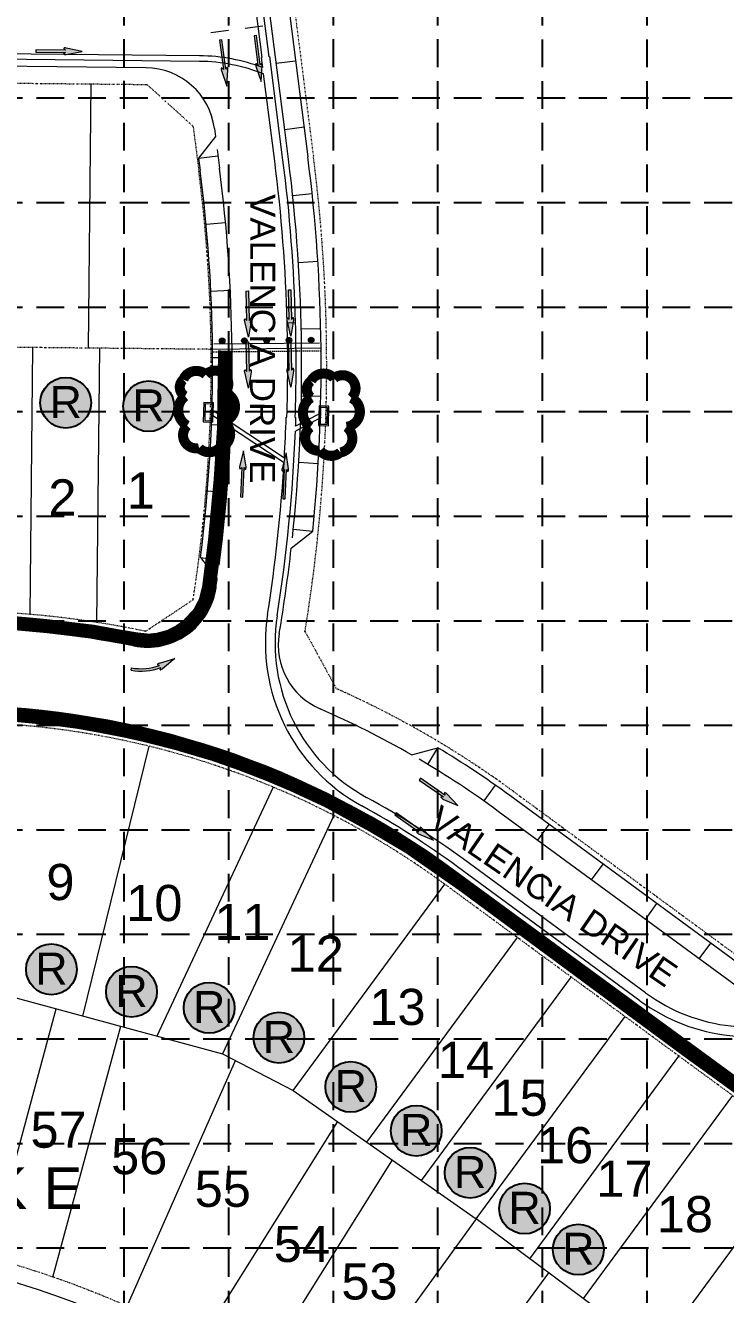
# Model space of a CAD drawing. Extents: x 7749 to 9256, y 6499 to 8908.
# Drawn here: x 8429.4 to 8681, y 7912.4 to 8368.7 of the extents above; entities that cross this region are included whole.
import ezdxf
from ezdxf.enums import TextEntityAlignment as Align

# ---------------------------------------------------------------- set-up
doc = ezdxf.new("R2010")
doc.units = 0
doc.header["$MEASUREMENT"] = 0
doc.linetypes.add('DASHED', pattern=[0.75, 0.5, -0.25])
doc.linetypes.add('DIVIDE', pattern=[1.25, 0.5, -0.25, 0, -0.25, 0, -0.25])
for name, color, linetype in [('1 BLOCK NUMBERS', 7, 'Continuous'), ('1 LOT NUMBERS', 7, 'Continuous'), ('1 RYLAND LOT', 7, 'Continuous'), ('1 STREET NAMES', 7, 'Continuous'), ('27', 7, 'Continuous'), ('29', 7, 'Continuous'), ('BASE', 7, 'Continuous'), ('DED-4692-2629', 7, 'Continuous'), ('DED-4986-2484', 7, 'Continuous'), ('EROSION BLANKETS', 84, 'Continuous'), ('FLOODPLAIN-CB', 7, 'Continuous'), ('GRID', 254, 'DASHED'), ('INLET PROTECTION', 5, 'Continuous'), ('PNTNO', 7, 'Continuous')]:
    doc.layers.add(name, color=color, linetype=linetype)
doc.styles.add('ryland', font='ARIAL.TTF', dxfattribs={"height": 25})
doc.styles.get("Standard").update_dxf_attribs({"font": 'ARIAL.TTF'})

# ---------------------------------------------------------------- blocks, each defined once
blk = doc.blocks.new('RYLAND')
h = blk.add_hatch(color=81)
h.paths.add_polyline_path([(1.163803512038626, -1.047574358368308, 1), (-1.408206742229694, -1.047574358368308, 1)])
h.paths.add_polyline_path([(-1.347681687434942, -2.227609507270699), (1.104228271637368, -2.227609507270699), (1.104228271637368, 0.2098904927293006), (-1.347681687434942, 0.2098904927293006)], flags=25)
at = {"color": 5}
blk.add_circle((-0.1222016150955341, -1.047574358368308), 1.286005127134161, dxfattribs=at)
at = {"layer": 'BASE', "color": 5, "style": 'ryland'}
blk.add_text('R', height=1.625, dxfattribs=at).set_placement((-0.1217267078987874, -1.821359507270699), align=Align.CENTER)
blk = doc.blocks.new('A$C488D7619')
at = {"layer": 'INLET PROTECTION', "color": 170, "ltscale": 100, "const_width": 1.261430802800306}
blk.add_lwpolyline([(3.952575146100571, 6.642282189938669, 0.5205670505517462), (3.952575146100571, 6.642282189938669, 0.7651954600696135), (1.099196252815091, 5.205858832927333, 0.4178788784126488), (1.081520693871425, 2.621395519847283, 0.6649002420699669), (4.342270957924484, 2.123624105663112, 0.744833174426672), (8.019951582518843, 1.814848676374822, 0.9756416855879776), (10.31097226050952, 4.181446381945534, 0.5205670505517462), (9.74050438249651, 7.032459130117786, 0.5205670505517462), (7.648787994654413, 6.84239138765497, 0.5402640007904789), (3.952575146100571, 6.642282189938669)], format="xyb", close=True, dxfattribs=at)

msp = doc.modelspace()

# ---------------------------------------------------------------- hatches: boundary and pattern name
at = {"layer": 'DED-4986-2484', "linetype": 'Continuous', "lineweight": 0}
h = msp.add_hatch(color=7, dxfattribs=at)
edge = h.paths.add_edge_path()
edge.add_arc((8500.04653929552, 8255.304957439357), 0.9999999999999997, 0, 360)
h = msp.add_hatch(color=7, dxfattribs=at)
edge = h.paths.add_edge_path()
edge.add_arc((8508.046140492665, 8255.387514292892), 0.9999999999999997, 0, 360)
h = msp.add_hatch(color=7, dxfattribs=at)
edge = h.paths.add_edge_path()
edge.add_arc((8516.045742662543, 8255.469873303948), 0.9999999999999997, 0, 360)
h = msp.add_hatch(color=7, dxfattribs=at)
edge = h.paths.add_edge_path()
edge.add_arc((8524.045244837698, 8255.552231285334), 0.9999999999999997, 0, 360)
h = msp.add_hatch(color=7, dxfattribs=at)
edge = h.paths.add_edge_path()
edge.add_arc((8532.044945983187, 8255.634689168566), 0.9999999999999997, 0, 360)
at = {"layer": 'FLOODPLAIN-CB', "linetype": 'Continuous', "lineweight": 0}
h = msp.add_hatch(color=7, dxfattribs=at)
edge = h.paths.add_edge_path()
edge.add_line((8514.192471253764, 8355.189952148583), (8513.76813083853, 8354.58867421119))
edge.add_line((8513.76813083853, 8354.58867421119), (8512.355105776567, 8365.077938294651))
edge.add_line((8512.355105776567, 8365.077938294651), (8511.502631897853, 8364.964412031306))
edge.add_line((8511.502631897853, 8364.964412031306), (8512.915656959814, 8354.475147947845))
edge.add_line((8512.915656959814, 8354.475147947845), (8512.240637761508, 8354.93809180528))
edge.add_line((8512.240637761508, 8354.93809180528), (8512.239366416063, 8354.93894028256))
edge.add_ellipse((8512.272076349294, 8354.396277162134), major_axis=(-0.07478409599797563, 0.5549840607997834), ratio=0.2857142857138144, start_angle=-14.49671944502319, end_angle=125.8315277777314)
edge.add_line((8512.18729845395, 8354.054064309908), (8512.18869030218, 8354.055510713519))
edge.add_line((8512.18869030218, 8354.055510713519), (8514.122431469938, 8348.53446283412))
edge.add_line((8514.122431469938, 8348.53446283412), (8514.483366224187, 8354.36916957039))
edge.add_line((8514.483366224187, 8354.36916957039), (8514.483194774199, 8354.367558994785))
edge.add_ellipse((8514.310270459178, 8354.666153568991), major_axis=(-0.07478409599777502, 0.554984060796967), ratio=0.2857142857155571, start_angle=235.2730666665304, end_angle=377.1826722213505)
edge.add_line((8514.192471253764, 8355.189952148583), (8514.192471253764, 8355.189952148583))
edge.add_line((8514.192471253764, 8355.189952148583), (8514.192471253764, 8355.189952148583))
h = msp.add_hatch(color=7, dxfattribs=at)
edge = h.paths.add_edge_path()
edge.add_line((8443.184377853551, 8360.449279420038), (8443.72625459468, 8359.835815847393))
edge.add_line((8443.72625459468, 8359.835815847393), (8433.142786879946, 8359.941929136457))
edge.add_line((8433.142786879946, 8359.941929136457), (8433.138164472759, 8359.081932283909))
edge.add_line((8433.138164472759, 8359.081932283909), (8443.717632388652, 8358.97585909813))
edge.add_line((8443.717632388652, 8358.97585909813), (8443.176646434424, 8358.481258083888))
edge.add_line((8443.176646434424, 8358.481258083888), (8443.176644213092, 8358.479710637035))
edge.add_ellipse((8443.711148152985, 8358.42706987358), major_axis=(-0.559971708404914, 0.005627246540549052), ratio=0.2857142857181974, start_angle=-17.18267222178459, end_angle=124.7269333335125)
edge.add_line((8444.028823556884, 8358.292370651077), (8444.026798938266, 8358.292725136935))
edge.add_line((8444.026798938266, 8358.292725136935), (8449.769900000001, 8359.3712))
edge.add_line((8449.769900000001, 8359.3712), (8444.054018538456, 8360.608568558519))
edge.add_line((8444.054018538456, 8360.608568558519), (8444.056193802173, 8360.60940968702))
edge.add_ellipse((8443.727080690138, 8360.482991762032), major_axis=(-0.559971708404755, 0.005627246539119531), ratio=0.2857142857168509, start_angle=234.1684722220519, end_angle=374.4967194437107)
edge.add_line((8443.184377853551, 8360.449279420038), (8443.184377853551, 8360.449279420038))
h = msp.add_hatch(color=7, dxfattribs=at)
edge = h.paths.add_edge_path()
edge.add_line((8501.793771253764, 8353.601752148583), (8501.369430838531, 8353.00047421119))
edge.add_line((8501.369430838531, 8353.00047421119), (8499.956405776567, 8363.489738294651))
edge.add_line((8499.956405776567, 8363.489738294651), (8499.103931897853, 8363.376212031306))
edge.add_line((8499.103931897853, 8363.376212031306), (8500.516956959815, 8352.886947947845))
edge.add_line((8500.516956959815, 8352.886947947845), (8499.841937761508, 8353.34989180528))
edge.add_line((8499.841937761508, 8353.34989180528), (8499.840666416063, 8353.35074028256))
edge.add_ellipse((8499.873376349295, 8352.808077162133), major_axis=(-0.07478409599797563, 0.5549840607997834), ratio=0.2857142857138144, start_angle=-14.49671944502319, end_angle=125.8315277777314)
edge.add_line((8499.78859845395, 8352.465864309908), (8499.78999030218, 8352.467310713519))
edge.add_line((8499.78999030218, 8352.467310713519), (8501.723731469938, 8346.94626283412))
edge.add_line((8501.723731469938, 8346.94626283412), (8502.084666224187, 8352.780969570389))
edge.add_line((8502.084666224187, 8352.780969570389), (8502.084494774199, 8352.779358994785))
edge.add_ellipse((8501.911570459179, 8353.07795356899), major_axis=(-0.07478409599777502, 0.554984060796967), ratio=0.2857142857155571, start_angle=235.2730666665304, end_angle=377.1826722213505)
edge.add_line((8501.793771253764, 8353.601752148583), (8501.793771253764, 8353.601752148583))
edge.add_line((8501.793771253764, 8353.601752148583), (8501.793771253764, 8353.601752148583))
h = msp.add_hatch(color=7, dxfattribs=at)
edge = h.paths.add_edge_path()
edge.add_line((8523.553567000883, 8263.59509106537), (8524.175729230094, 8263.063224477073))
edge.add_line((8524.175729230094, 8263.063224477073), (8523.898162169166, 8273.643583497897))
edge.add_line((8523.898162169166, 8273.643583497897), (8524.75797122299, 8273.662138508877))
edge.add_line((8524.75797122299, 8273.662138508877), (8525.035433383291, 8263.08577811203))
edge.add_line((8525.035433383291, 8263.08577811203), (8525.521204695277, 8263.634706302275))
edge.add_line((8525.521204695277, 8263.634706302275), (8525.522751902976, 8263.634733594223))
edge.add_ellipse((8525.5840455032, 8263.10115268692), major_axis=(-0.0146988709226314, 0.5598070200992693), ratio=0.2857142857146856, start_angle=235.2730666666381, end_angle=377.1826722223168, ccw=False)
edge.add_line((8525.723873848636, 8262.785701315624), (8525.723486607527, 8262.78771992524))
edge.add_line((8525.723486607527, 8262.78771992524), (8524.7382, 8257.027900000001))
edge.add_line((8524.7382, 8257.027900000001), (8523.408388230368, 8262.722983837819))
edge.add_line((8523.408388230368, 8262.722983837819), (8523.407582454762, 8262.720795232177))
edge.add_ellipse((8523.528651667106, 8263.051913290814), major_axis=(-0.01469887092177012, 0.5598070201004247), ratio=0.2857142857138125, start_angle=-14.496719444336406, end_angle=125.83152777770621, ccw=False)
edge.add_line((8523.553567000883, 8263.59509106537), (8523.553567000883, 8263.59509106537))
h = msp.add_hatch(color=7, dxfattribs=at)
edge = h.paths.add_edge_path()
edge.add_line((8508.307867000884, 8263.195091065369), (8508.930029230094, 8262.663224477072))
edge.add_line((8508.930029230094, 8262.663224477072), (8508.652462169166, 8273.243583497895))
edge.add_line((8508.652462169166, 8273.243583497895), (8509.512271222991, 8273.262138508875))
edge.add_line((8509.512271222991, 8273.262138508875), (8509.789733383292, 8262.685778112029))
edge.add_line((8509.789733383292, 8262.685778112029), (8510.275504695277, 8263.234706302273))
edge.add_line((8510.275504695277, 8263.234706302273), (8510.277051902976, 8263.234733594221))
edge.add_ellipse((8510.3383455032, 8262.70115268692), major_axis=(-0.0146988709226314, 0.5598070200992693), ratio=0.2857142857146856, start_angle=235.2730666666381, end_angle=377.1826722223168, ccw=False)
edge.add_line((8510.478173848636, 8262.385701315623), (8510.477786607527, 8262.387719925238))
edge.add_line((8510.477786607527, 8262.387719925238), (8509.4925, 8256.6279))
edge.add_line((8509.4925, 8256.6279), (8508.162688230368, 8262.322983837817))
edge.add_line((8508.162688230368, 8262.322983837817), (8508.161882454762, 8262.320795232175))
edge.add_ellipse((8508.282951667106, 8262.651913290812), major_axis=(-0.01469887092177012, 0.5598070201004247), ratio=0.2857142857138125, start_angle=-14.496719444336406, end_angle=125.83152777770621, ccw=False)
edge.add_line((8508.307867000884, 8263.195091065369), (8508.307867000884, 8263.195091065369))
h = msp.add_hatch(color=7, dxfattribs=at)
edge = h.paths.add_edge_path()
edge.add_line((8523.553567000883, 8245.28769106537), (8524.175729230094, 8244.755824477073))
edge.add_line((8524.175729230094, 8244.755824477073), (8523.898162169166, 8255.336183497895))
edge.add_line((8523.898162169166, 8255.336183497895), (8524.75797122299, 8255.354738508877))
edge.add_line((8524.75797122299, 8255.354738508877), (8525.035433383291, 8244.77837811203))
edge.add_line((8525.035433383291, 8244.77837811203), (8525.521204695277, 8245.327306302275))
edge.add_line((8525.521204695277, 8245.327306302275), (8525.522751902976, 8245.327333594223))
edge.add_ellipse((8525.5840455032, 8244.793752686921), major_axis=(-0.0146988709226314, 0.5598070200992693), ratio=0.2857142857146856, start_angle=235.2730666666381, end_angle=377.1826722223168, ccw=False)
edge.add_line((8525.723873848636, 8244.478301315625), (8525.723486607527, 8244.48031992524))
edge.add_line((8525.723486607527, 8244.48031992524), (8524.7382, 8238.720500000001))
edge.add_line((8524.7382, 8238.720500000001), (8523.408388230368, 8244.41558383782))
edge.add_line((8523.408388230368, 8244.41558383782), (8523.407582454762, 8244.413395232177))
edge.add_ellipse((8523.528651667106, 8244.744513290814), major_axis=(-0.01469887092177012, 0.5598070201004247), ratio=0.2857142857138125, start_angle=-14.496719444336406, end_angle=125.83152777770621, ccw=False)
edge.add_line((8523.553567000883, 8245.28769106537), (8523.553567000883, 8245.28769106537))
h = msp.add_hatch(color=7, dxfattribs=at)
edge = h.paths.add_edge_path()
edge.add_line((8508.307867000884, 8244.887691065369), (8508.930029230094, 8244.355824477072))
edge.add_line((8508.930029230094, 8244.355824477072), (8508.652462169166, 8254.936183497894))
edge.add_line((8508.652462169166, 8254.936183497894), (8509.512271222991, 8254.954738508875))
edge.add_line((8509.512271222991, 8254.954738508875), (8509.789733383292, 8244.37837811203))
edge.add_line((8509.789733383292, 8244.37837811203), (8510.275504695277, 8244.927306302274))
edge.add_line((8510.275504695277, 8244.927306302274), (8510.277051902976, 8244.927333594222))
edge.add_ellipse((8510.3383455032, 8244.39375268692), major_axis=(-0.0146988709226314, 0.5598070200992693), ratio=0.2857142857146856, start_angle=235.2730666666381, end_angle=377.1826722223168, ccw=False)
edge.add_line((8510.478173848636, 8244.078301315623), (8510.477786607527, 8244.080319925239))
edge.add_line((8510.477786607527, 8244.080319925239), (8509.4925, 8238.3205))
edge.add_line((8509.4925, 8238.3205), (8508.162688230368, 8244.015583837818))
edge.add_line((8508.162688230368, 8244.015583837818), (8508.161882454762, 8244.013395232176))
edge.add_ellipse((8508.282951667106, 8244.344513290813), major_axis=(-0.01469887092177012, 0.5598070201004247), ratio=0.2857142857138125, start_angle=-14.496719444336406, end_angle=125.83152777770621, ccw=False)
edge.add_line((8508.307867000884, 8244.887691065369), (8508.307867000884, 8244.887691065369))
h = msp.add_hatch(color=7, dxfattribs=at)
edge = h.paths.add_edge_path()
edge.add_line((8506.458729412174, 8209.25588162029), (8507.09143078494, 8209.775166602705))
edge.add_line((8507.09143078494, 8209.775166602705), (8506.601777610056, 8199.20249984351))
edge.add_line((8506.601777610056, 8199.20249984351), (8507.461041784767, 8199.166708926725))
edge.add_line((8507.461041784767, 8199.166708926725), (8507.95050990554, 8209.735379969072))
edge.add_line((8507.95050990554, 8209.735379969072), (8508.425177259865, 8209.17682214875))
edge.add_line((8508.425177259865, 8209.17682214875), (8508.426723609322, 8209.176763839936))
edge.add_ellipse((8508.49870347344, 8209.709008515592), major_axis=(0.02592034913655249, 0.5593997658924174), ratio=0.2857142857133264, start_angle=162.8173277772711, end_angle=304.7269333330652)
edge.add_line((8508.64482868053, 8210.02159284018), (8508.644401043053, 8210.019582400744))
edge.add_line((8508.644401043053, 8210.019582400744), (8507.774800000001, 8215.798))
edge.add_line((8507.774800000001, 8215.798), (8506.331066046694, 8210.130724447243))
edge.add_line((8506.331066046694, 8210.130724447243), (8506.330304315792, 8210.13292876916))
edge.add_ellipse((8506.444710094614, 8209.799449769687), major_axis=(0.02592034913766377, 0.559399765890351), ratio=0.2857142857143882, start_angle=54.16847222242314, end_angle=194.4967194445277)
edge.add_line((8506.458729412174, 8209.25588162029), (8506.458729412174, 8209.25588162029))
h = msp.add_hatch(color=7, dxfattribs=at)
edge = h.paths.add_edge_path()
edge.add_line((8521.693329412174, 8208.55028162029), (8522.32603078494, 8209.069566602704))
edge.add_line((8522.32603078494, 8209.069566602704), (8521.836377610056, 8198.496899843509))
edge.add_line((8521.836377610056, 8198.496899843509), (8522.695641784767, 8198.461108926724))
edge.add_line((8522.695641784767, 8198.461108926724), (8523.18510990554, 8209.02977996907))
edge.add_line((8523.18510990554, 8209.02977996907), (8523.659777259865, 8208.471222148748))
edge.add_line((8523.659777259865, 8208.471222148748), (8523.661323609322, 8208.471163839935))
edge.add_ellipse((8523.73330347344, 8209.003408515591), major_axis=(0.02592034913655249, 0.5593997658924174), ratio=0.2857142857133264, start_angle=162.8173277772711, end_angle=304.7269333330652)
edge.add_line((8523.87942868053, 8209.315992840178), (8523.879001043053, 8209.313982400743))
edge.add_line((8523.879001043053, 8209.313982400743), (8523.0094, 8215.0924))
edge.add_line((8523.0094, 8215.0924), (8521.565666046694, 8209.425124447242))
edge.add_line((8521.565666046694, 8209.425124447242), (8521.564904315792, 8209.42732876916))
edge.add_ellipse((8521.679310094614, 8209.093849769686), major_axis=(0.02592034913766377, 0.559399765890351), ratio=0.2857142857143882, start_angle=54.16847222242314, end_angle=194.4967194445277)
edge.add_line((8521.693329412174, 8208.55028162029), (8521.693329412174, 8208.55028162029))
h = msp.add_hatch(color=7, dxfattribs=at)
edge = h.paths.add_edge_path()
edge.add_line((8477.486503825892, 8139.439047184602), (8483.086800000001, 8141.127200000001))
edge.add_line((8483.086800000001, 8141.127200000001), (8478.586272655397, 8137.404184178684))
edge.add_line((8478.586272655397, 8137.404184178684), (8478.587552472465, 8137.402034661599))
edge.add_ellipse((8478.244380210832, 8137.366057908785), major_axis=(0.4926648723306136, 0.2662353554376205), ratio=0.2857142857104211, start_angle=162.8173277772167, end_angle=304.72693333290005, ccw=False)
edge.add_line((8477.751232361477, 8137.153288845362), (8477.748897487323, 8137.156954173235))
edge.add_line((8477.748897487323, 8137.156954173235), (8477.980710951448, 8137.850644602065))
edge.add_line((8477.980710951448, 8137.850644602065), (8477.980527728258, 8137.838390147552))
edge.add_ellipse((8470.944144779274, 8157.018435412078), major_axis=(-14.44619017862567, 14.44619017862567), ratio=0.9999999999999789, start_angle=124.73777552068509, end_angle=155.1460449651318, ccw=False)
edge.add_line((8467.30446979707, 8136.915261872531), (8467.457681676222, 8137.761504106557))
edge.add_ellipse((8470.944144779274, 8157.018435412078), major_axis=(13.8380784040953, 13.8380784040953), ratio=0.9999999999999835, start_angle=214.7377755206853, end_angle=244.8135810762403)
edge.add_line((8477.577609592116, 8138.606972341136), (8477.575654427537, 8138.608806237036))
edge.add_line((8477.575654427537, 8138.608806237036), (8476.806617849765, 8138.880052636597))
edge.add_line((8476.806617849765, 8138.880052636597), (8476.804829460256, 8138.879580108945))
edge.add_ellipse((8477.262767355585, 8139.172575091466), major_axis=(0.492664872327195, 0.2662353554354775), ratio=0.2857142857163583, start_angle=54.168472222250614, end_angle=194.4967194438339, ccw=False)
edge.add_line((8477.489504367051, 8139.442551363768), (8477.488444321598, 8139.438815012925))
edge.add_line((8477.488444321598, 8139.438815012925), (8477.486503825892, 8139.439047184602))
h = msp.add_hatch(color=7, dxfattribs=at)
edge = h.paths.add_edge_path()
edge.add_line((8579.939674219979, 8092.843977346465), (8580.038454993277, 8092.031444066058))
edge.add_line((8580.038454993277, 8092.031444066058), (8571.378874524062, 8098.116895369922))
edge.add_line((8571.378874524062, 8098.116895369922), (8570.88767556345, 8097.410963679785))
edge.add_line((8570.88767556345, 8097.410963679785), (8579.54398332651, 8091.327812244143))
edge.add_line((8579.54398332651, 8091.327812244143), (8578.817957175383, 8091.226906316703))
edge.add_line((8578.817957175383, 8091.226906316703), (8578.817078352497, 8091.225632634211))
edge.add_ellipse((8579.227622748584, 8090.879339669783), major_axis=(-0.4581715083262537, 0.3219920127721073), ratio=0.2857142857132149, start_angle=-17.18267222249294, end_angle=124.7269333333193)
edge.add_line((8579.413016698798, 8090.588323126015), (8579.411549515244, 8090.589762609703))
edge.add_line((8579.411549515244, 8090.589762609703), (8584.754500000001, 8088.2235))
edge.add_line((8584.754500000001, 8088.2235), (8580.746445919403, 8092.482359601515))
edge.add_line((8580.746445919403, 8092.482359601515), (8580.748714816287, 8092.481819808555))
edge.add_ellipse((8580.405913038361, 8092.564184098022), major_axis=(-0.4581715083250313, 0.3219920127730665), ratio=0.2857142857130563, start_angle=234.1684722223898, end_angle=374.4967194445867)
edge.add_line((8579.939674219979, 8092.843977346465), (8579.939674219979, 8092.843977346465))
h = msp.add_hatch(color=7, dxfattribs=at)
edge = h.paths.add_edge_path()
edge.add_line((8571.170874219979, 8080.366077346465), (8571.269654993277, 8079.553544066058))
edge.add_line((8571.269654993277, 8079.553544066058), (8562.610074524062, 8085.638995369922))
edge.add_line((8562.610074524062, 8085.638995369922), (8562.11887556345, 8084.933063679785))
edge.add_line((8562.11887556345, 8084.933063679785), (8570.77518332651, 8078.849912244144))
edge.add_line((8570.77518332651, 8078.849912244144), (8570.049157175383, 8078.749006316703))
edge.add_line((8570.049157175383, 8078.749006316703), (8570.048278352497, 8078.747732634211))
edge.add_ellipse((8570.458822748584, 8078.401439669783), major_axis=(-0.4581715083262537, 0.3219920127721073), ratio=0.2857142857132149, start_angle=-17.18267222249294, end_angle=124.7269333333193)
edge.add_line((8570.644216698798, 8078.110423126015), (8570.642749515244, 8078.111862609703))
edge.add_line((8570.642749515244, 8078.111862609703), (8575.985700000001, 8075.7456))
edge.add_line((8575.985700000001, 8075.7456), (8571.977645919404, 8080.004459601515))
edge.add_line((8571.977645919404, 8080.004459601515), (8571.979914816287, 8080.003919808555))
edge.add_ellipse((8571.637113038361, 8080.086284098022), major_axis=(-0.4581715083250313, 0.3219920127730665), ratio=0.2857142857130563, start_angle=234.1684722223898, end_angle=374.4967194445867)
edge.add_line((8571.170874219979, 8080.366077346465), (8571.170874219979, 8080.366077346465))

# ---------------------------------------------------------------- linework, layer by layer
at = {"layer": '27', "color": 7, "linetype": 'DIVIDE', "lineweight": 0}
for p, q in [((8493.70988443556, 8627.164721195106), (8532.833671498764, 8321.738596243173)), ((8231.727587240212, 8349.91794535966), (8473.00960776391, 8347.498783571888)), ((8473.00960776391, 8347.498783571888), (8489.624333854183, 8332.43564313486)), ((8489.624333854183, 8332.43564313486), (8491.670014731286, 8316.465706955169)), ((8489.624333854183, 8332.43564313486), (8491.670014731286, 8316.465706955169)), ((8496.098261152989, 8252.262515320292), (8205.77639472335, 8255.173364476455)), ((8496.098261152989, 8252.262515320292), (8205.77639472335, 8255.173364476455)), ((8472.516924536883, 8150.883595562609), (8489.624963884396, 8162.259733481857)), ((8472.516924536883, 8150.883595562609), (8489.624963884396, 8162.259733481857)), ((8529.828469475387, 8150.847337562182), (8541.052746122625, 8130.29210738548)), ((8529.828469475387, 8150.847337562182), (8541.052746122625, 8130.29210738548)), ((8604.625004678488, 8093.409461552783), (8810.465403292947, 7942.213211264383)), ((8604.625004678488, 8093.409461552783), (8810.465403292947, 7942.213211264383)), ((8785.897759236426, 7908.76652435072), (8580.057360620334, 8059.962774637942)), ((8785.897759236426, 7908.76652435072), (8580.057360620334, 8059.962774637942))]:
    msp.add_line(p, q, dxfattribs=at)
for centre, radius, start, end in [((7946.127575627499, 8246.584041709113), 591.5, 0.5915606913333274, 7.299593605950906), ((7946.127575627499, 8246.584041709113), 550, 0.5915606407837398, 7.299593605950906), ((7946.127575627499, 8246.584041709113), 550, 351.1808036034731, 0.5915606407869872), ((7946.127575627499, 8246.584041709113), 591.5, 350.6854683826547, 0.5915606913121084), ((8402.459933699967, 7818.179495746988), 339.9999999999944, 78.10902962601263, 89.42555555555556), ((8402.459933699967, 7818.179495746988), 339.9999999999944, 78.10902962601263, 89.42555555555556), ((8402.45993369998, 7818.179495747009), 341.4999999999703, 53.70154666271622, 66.05650751747184), ((8402.45993369998, 7818.179495747009), 341.4999999999703, 53.70154666271622, 66.05650751747184), ((8402.45993369833, 7818.179495748049), 300.0000000001074, 53.70154666234437, 89.42555555518372), ((8402.45993369833, 7818.179495748049), 300.0000000001074, 53.70154666234437, 89.42555555518372), ((8324.849589786501, 7587.946028508955), 349.9999999996995, 53.70154666298154, 89.42555555522755), ((8324.849589786501, 7587.946028508955), 349.9999999996995, 53.70154666298154, 89.42555555522755)]:
    msp.add_arc(centre, radius, start, end, dxfattribs=at)
at = {"layer": '29', "color": 7, "linetype": 'Continuous', "lineweight": 0}
for p, q in [((8452.064015836055, 8252.70401511887), (8453.016464836574, 8347.699240476699)), ((8431.103162562944, 8156.970825977356), (8432.065021024202, 8252.90453069857)), ((8455.07542135075, 8154.083664311655), (8456.063814798426, 8252.66391200293)), ((8450.047842448195, 8012.53970962859), (8473.80568557085, 8109.572329718925)), ((8518.404259154027, 8094.868695742669), (8476.608178310496, 8005.35160938139)), ((8540.150658116398, 8084.715167674795), (8500.123874959563, 7998.987488616596)), ((8525.594149699393, 7985.815902444533), (8580.057360618915, 8059.96277463912)), ((8552.096033738213, 7967.199148603778), (8606.153835853145, 8040.794092358165)), ((8399.119539182713, 8026.322583126316), (8500.123874959563, 7998.987488616596)), ((8571.739184356213, 7953.400442854092), (8625.496498165838, 8026.586298205511)), ((8416.28191099887, 7925.792340662862), (8440.460778716391, 8015.134284316538)), ((8439.233302725304, 7918.727476317637), (8463.627382976776, 8008.864639432967)), ((8591.382334974212, 7939.601737104404), (8644.839160478532, 8012.378504052858)), ((8465.953821454512, 7908.242134955901), (8504.853543162328, 7996.541608746605)), ((8500.123874959563, 7998.987488616596), (8525.594149699393, 7985.815902444533)), ((8610.64557985168, 7925.28582309946), (8664.181822788172, 7998.170709900205)), ((8525.594149699393, 7985.815902444533), (8591.382334974212, 7939.601737104404)), ((8629.908824726097, 7910.969909091464), (8683.524485100865, 7983.962915744499)), ((8541.47203895993, 7974.662176338999), (8491.910497033601, 7895.501963695181)), ((8655.998550682089, 7891.580742017885), (8709.721772325816, 7964.720183886227)), ((8561.138409924619, 7960.847159013642), (8512.602538578449, 7883.325158137762)), ((8591.382334974212, 7939.601737104404), (8537.79876761681, 7865.801363505967)), ((8655.998550682089, 7891.580742017885), (8591.382334974212, 7939.601737104404)), ((8563.590004416028, 7846.856888460952), (8617.472060930204, 7920.212570033876))]:
    msp.add_line(p, q, dxfattribs=at)
at = {"layer": 'DED-4692-2629', "color": 7, "linetype": 'Continuous', "lineweight": 0}
for p, q in [((8493.474920761742, 8233.190673146764), (8493.258956450087, 8226.194005401778)), ((8496.973254625082, 8233.082690990936), (8493.474920761742, 8233.190673146764)), ((8493.95925671865, 8232.675485134436), (8493.77414445326, 8226.678341361736)), ((8496.458066621906, 8232.598355030977), (8493.95925671865, 8232.675485134436)), ((8496.272954359569, 8226.601211249123), (8496.458066621906, 8232.598355030977)), ((8496.757290316478, 8226.086023249001), (8496.973254625082, 8233.082690990936)), ((8534.955165196692, 8231.910313309123), (8534.739200885037, 8224.913645564135)), ((8538.453499060031, 8231.802331153294), (8534.955165196692, 8231.910313309123)), ((8535.4395011536, 8231.395125296793), (8535.25438888821, 8225.397981524095)), ((8537.938311056856, 8231.317995193336), (8535.4395011536, 8231.395125296793)), ((8537.753198794519, 8225.320851411481), (8537.938311056856, 8231.317995193336)), ((8538.237534751428, 8224.80566341136), (8538.453499060031, 8231.802331153294)), ((8493.258956450087, 8226.194005401778), (8496.757290316478, 8226.086023249001)), ((8493.258956450087, 8226.194005401778), (8493.258956450087, 8226.194005401778)), ((8493.77414445326, 8226.678341361736), (8496.272954359569, 8226.601211249123)), ((8493.77414445326, 8226.678341361736), (8493.77414445326, 8226.678341361736)), ((8534.739200885037, 8224.913645564135), (8538.237534751428, 8224.80566341136)), ((8534.739200885037, 8224.913645564135), (8534.739200885037, 8224.913645564135)), ((8535.25438888821, 8225.397981524095), (8537.753198794519, 8225.320851411481)), ((8535.25438888821, 8225.397981524095), (8535.25438888821, 8225.397981524095))]:
    msp.add_line(p, q, dxfattribs=at)
at = {"layer": 'DED-4986-2484', "color": 7, "linetype": 'Continuous', "lineweight": 0}
for p, q in [((8522.543104953154, 8331.239525714896), (8491.81679762566, 8571.1093769158)), ((8498.992554799035, 8570.18381124302), (8530.849880809961, 8321.484481096835)), ((8472.735731592762, 8353.501831101414), (8225.897935358746, 8355.976696670432)), ((8526.436990603352, 8355.934416977449), (8519.49372319712, 8355.045013965271)), ((8497.6509376751, 8328.803030420851), (8491.597073281046, 8320.97035999939)), ((8497.28247071444, 8331.679526917325), (8497.6509376751, 8328.803030420851)), ((8529.486372359386, 8332.128928727072), (8522.543104953154, 8331.239525714896)), ((8523.906613403731, 8320.595078084658), (8522.543104953154, 8331.239525714896)), ((8498.2503208594, 8324.12384936674), (8499.109229810481, 8317.418638755456)), ((8491.597073281046, 8320.97035999939), (8498.540340687277, 8321.859763011566)), ((8491.597073281046, 8320.97035999939), (8492.165962401197, 8316.529235743279)), ((8532.404175707266, 8308.147002954192), (8525.442451875362, 8307.415975423446)), ((8501.273044654685, 8297.767615424054), (8494.302608273567, 8297.124951716667)), ((8527.45647536546, 8283.502334336375), (8534.442402056948, 8283.945987636953)), ((8495.984460011598, 8273.185859251686), (8502.976282335887, 8273.524120328379)), ((8535.482057335124, 8259.681556346324), (8528.48378529008, 8259.526030304882)), ((8535.596155836665, 8252.670333466598), (8496.598234504228, 8252.267677575)), ((8497.0591, 8254.2724), (8535.057, 8254.6639)), ((8503.62129929197, 8249.229429010895), (8496.621378099917, 8249.196213385418)), ((8528.522637952818, 8235.527759300516), (8535.521376897488, 8235.394894103823)), ((8496.21215215308, 8225.201603418074), (8503.206869750053, 8224.9297104709)), ((8534.560294003113, 8211.127223664053), (8527.572967406231, 8211.548254582354)), ((8501.733781276895, 8200.671143253885), (8494.757559859005, 8201.24762807703)), ((8524.900044810329, 8180.791345197914), (8532.600439936523, 8186.919735544909)), ((8525.636385567797, 8187.628217551194), (8532.600439936523, 8186.919735544909)), ((8492.260365483566, 8177.379808871731), (8499.204833292642, 8176.499827707755)), ((8492.260365483566, 8177.379808871731), (8498.287248347422, 8169.60387660146)), ((8568.14452890103, 8106.458639829708), (8577.605103866696, 8109.013502298044)), ((8573.993863246558, 8103.016924845119), (8577.605103866696, 8109.013502298044)), ((8598.12335319071, 8095.625123343608), (8594.089055882443, 8089.904594940031)), ((8809.281420447402, 7940.601322739342), (8603.44102182989, 8091.797573024691)), ((8805.137480486464, 7934.959712897123), (8599.297081870038, 8086.155963184468)), ((8613.468052360606, 8075.746939420758), (8617.611992321545, 8081.388549259927)), ((8789.449707773065, 7913.602189928893), (8583.609309158606, 8064.798440217292)), ((8632.810714670248, 8061.539145265054), (8636.954654631185, 8067.180755107273)), ((8652.15337698294, 8047.331351112401), (8656.297316943877, 8052.972960954618)), ((8671.496039292582, 8033.123556959747), (8675.639979253518, 8038.765166798914))]:
    msp.add_line(p, q, dxfattribs=at)
at = {"layer": 'DED-4986-2484', "color": 7, "linetype": 'DASHED', "lineweight": 0}
msp.add_line((8535.605631846065, 8251.67041943724), (8496.60764355907, 8251.268570451979), dxfattribs=at)
at = {"layer": 'DED-4986-2484', "color": 7, "linetype": 'Continuous', "lineweight": 0}
for centre in [(8500.04653929552, 8255.304957439357), (8508.046140492665, 8255.387514292892), (8516.045742662543, 8255.469873303948), (8524.045244837698, 8255.552231285334), (8532.044945983187, 8255.634689168566)]:
    msp.add_circle(centre, 0.9999999999999997, dxfattribs=at)
for centre, radius, start, end in [((8472.485087117944, 8328.503087587065), 25, 7.29959360584753, 89.42555555554104), ((7946.127575627495, 8246.584041709106), 582.5000000000026, 0.5915606809628727, 7.29959360584753), ((7946.127575627499, 8246.584041709113), 589.5, 0.5915606890406004, 7.29959360584753), ((7946.127575627488, 8246.584041709113), 550.5000000000107, 0.5915606414611363, 7.299593605950906), ((7946.127575627487, 8246.58404170912), 557.5000000000118, 0.5915606505289053, 7.299593605950906), ((7946.127575627488, 8246.584041709113), 550.5000000000107, 352.7781486816004, 0.5915606414651597), ((7946.127575627487, 8246.58404170912), 557.5000000000118, 352.586991235508, 0.5915606505359391), ((7946.127575627495, 8246.584041709106), 582.5000000000026, 353.879917402417, 0.5915606809697079), ((7946.127575627499, 8246.584041709113), 589.5, 354.1910493064669, 0.5915606890232287), ((7946.127575627499, 8246.584041709113), 582.5, 350.4632381686521, 353.5146688989261), ((7946.127575627484, 8246.584041709104), 557.5000000000119, 351.7482443382231, 352.0631820414679), ((8473.114597505786, 8170.158072484953), 25, 258.6495423527397, 351.7482443382231), ((8402.459933699967, 7818.179495746988), 333.9999999999945, 78.64954235273973, 89.42555555555556), ((8545.231622796986, 8145.933206316953), 25, 170.4632381686521, 246.461739414655), ((8402.459933699967, 7818.179495746988), 305.9999999999941, 53.70154666271622, 89.42555555555555), ((8402.459933700002, 7818.17949574704), 332.499999999933, 60.11243827156726, 66.46173941465499), ((8402.4599337, 7818.179495747031), 332.4999999999419, 53.7015466627175, 59.56695914614425), ((8402.459933699989, 7818.179495747011), 339.4999999999647, 53.70154666271622, 58.94293611289137), ((8324.849589787946, 7587.946028507536), 343.9999999999895, 53.70154666330963, 89.42555555555555)]:
    msp.add_arc(centre, radius, start, end, dxfattribs=at)
at = {"layer": 'EROSION BLANKETS', "lineweight": 0, "const_width": 5, "flags": 128}
for points in [[(8423.819579967249, 8153.975860713265), (8436.467572116282, 8152.819409360522), (8453.662213407188, 8150.754322747484), (8462.590204776077, 8149.102248707984), (8469.038198542496, 8148.02840271939), (8473.66752740044, 8147.532784781704), (8476.89152866009, 8147.863196740162), (8481.190191171036, 8149.019648092905), (8484.414183677805, 8150.671717383334), (8487.638184937456, 8152.902014724672), (8491.864776224378, 8157.461926757034), (8494.081688475806, 8161.737825267628), (8495.31903953047, 8166.63192002188), (8497.482287867095, 8183.760332716263), (8499.517183953405, 8205.595304047563), (8500.697439963824, 8223.92174622296), (8501.0689122431, 8251.83305112402)], [(8424.567548679626, 8120.929640349048), (8431.559901635319, 8120.276951593039), (8440.72693419052, 8119.326738204476), (8448.22031082053, 8118.338517990037), (8456.003889227626, 8116.937513157534), (8465.263080869265, 8115.155338281485), (8471.828004375997, 8113.676510400672), (8483.050572311442, 8110.846196264565), (8497.160934585723, 8106.691237629989), (8506.636007289948, 8103.353651332694), (8516.80220749586, 8099.426572184917), (8525.262164799777, 8095.844579629105), (8537.79203681665, 8090.052986189181), (8553.65557494207, 8081.367265328218), (8567.23735947193, 8073.332974719097), (8586.979981993794, 8059.518108517862), (8666.619962460549, 8000.643573868315), (8685.531866530917, 7986.944062634035)]]:
    msp.add_lwpolyline(points, dxfattribs=at)
at = {"layer": 'FLOODPLAIN-CB', "color": 7, "linetype": 'Continuous', "lineweight": 0}
for p, q in [((8495.93509205581, 8366.202636673679), (8502.283307944192, 8367.015763326322)), ((8508.33379205581, 8367.79083667368), (8514.682007944191, 8368.603963326323)), ((8512.355105776567, 8365.077938294651), (8511.502631897853, 8364.964412031306)), ((8511.502631897853, 8364.964412031306), (8512.915656959814, 8354.475147947845)), ((8513.76813083853, 8354.58867421119), (8512.355105776567, 8365.077938294651)), ((8443.184377853551, 8360.449279420038), (8443.72625459468, 8359.835815847393)), ((8443.184377853551, 8360.449279420038), (8443.184377853551, 8360.449279420038)), ((8444.054018538456, 8360.608568558519), (8444.056193802173, 8360.60940968702)), ((8449.769900000001, 8359.3712), (8444.054018538456, 8360.608568558519)), ((8499.956405776567, 8363.489738294651), (8499.103931897853, 8363.376212031306)), ((8499.103931897853, 8363.376212031306), (8500.516956959815, 8352.886947947845)), ((8501.369430838531, 8353.00047421119), (8499.956405776567, 8363.489738294651)), ((8433.142786879946, 8359.941929136457), (8433.138164472759, 8359.081932283909)), ((8433.138164472759, 8359.081932283909), (8443.717632388652, 8358.97585909813)), ((8443.72625459468, 8359.835815847393), (8433.142786879946, 8359.941929136457)), ((8443.176646434424, 8358.481258083888), (8443.176644213092, 8358.479710637035)), ((8443.717632388652, 8358.97585909813), (8443.176646434424, 8358.481258083888)), ((8444.026798938266, 8358.292725136935), (8449.769900000001, 8359.3712)), ((8444.028823556884, 8358.292370651077), (8444.026798938266, 8358.292725136935)), ((8499.78859845395, 8352.465864309908), (8499.78999030218, 8352.467310713519)), ((8499.78999030218, 8352.467310713519), (8501.723731469938, 8346.94626283412)), ((8499.841937761508, 8353.34989180528), (8499.840666416063, 8353.35074028256)), ((8500.516956959815, 8352.886947947845), (8499.841937761508, 8353.34989180528)), ((8501.793771253764, 8353.601752148583), (8501.369430838531, 8353.00047421119)), ((8501.723731469938, 8346.94626283412), (8502.084666224187, 8352.780969570389)), ((8501.793771253764, 8353.601752148583), (8501.793771253764, 8353.601752148583)), ((8501.793771253764, 8353.601752148583), (8501.793771253764, 8353.601752148583)), ((8502.084666224187, 8352.780969570389), (8502.084494774199, 8352.779358994785)), ((8512.18729845395, 8354.054064309908), (8512.18869030218, 8354.055510713519)), ((8512.18869030218, 8354.055510713519), (8514.122431469938, 8348.53446283412)), ((8512.240637761508, 8354.93809180528), (8512.239366416063, 8354.93894028256)), ((8512.915656959814, 8354.475147947845), (8512.240637761508, 8354.93809180528)), ((8514.192471253764, 8355.189952148583), (8513.76813083853, 8354.58867421119)), ((8514.122431469938, 8348.53446283412), (8514.483366224187, 8354.36916957039)), ((8514.192471253764, 8355.189952148583), (8514.192471253764, 8355.189952148583)), ((8514.192471253764, 8355.189952148583), (8514.192471253764, 8355.189952148583)), ((8514.483366224187, 8354.36916957039), (8514.483194774199, 8354.367558994785)), ((8523.898162169166, 8273.643583497897), (8524.75797122299, 8273.662138508877)), ((8524.175729230094, 8263.063224477073), (8523.898162169166, 8273.643583497897)), ((8524.75797122299, 8273.662138508877), (8525.035433383291, 8263.08577811203)), ((8508.652462169166, 8273.243583497895), (8509.512271222991, 8273.262138508875)), ((8508.930029230094, 8262.663224477072), (8508.652462169166, 8273.243583497895)), ((8509.512271222991, 8273.262138508875), (8509.789733383292, 8262.685778112029)), ((8508.162688230368, 8262.322983837817), (8508.161882454762, 8262.320795232175)), ((8509.4925, 8256.6279), (8508.162688230368, 8262.322983837817)), ((8508.307867000884, 8263.195091065369), (8508.930029230094, 8262.663224477072)), ((8508.307867000884, 8263.195091065369), (8508.307867000884, 8263.195091065369)), ((8510.477786607527, 8262.387719925238), (8509.4925, 8256.6279)), ((8509.789733383292, 8262.685778112029), (8510.275504695277, 8263.234706302273)), ((8510.275504695277, 8263.234706302273), (8510.277051902976, 8263.234733594221)), ((8510.478173848636, 8262.385701315623), (8510.477786607527, 8262.387719925238)), ((8523.408388230368, 8262.722983837819), (8523.407582454762, 8262.720795232177)), ((8524.7382, 8257.027900000001), (8523.408388230368, 8262.722983837819)), ((8523.553567000883, 8263.59509106537), (8524.175729230094, 8263.063224477073)), ((8523.553567000883, 8263.59509106537), (8523.553567000883, 8263.59509106537)), ((8525.723486607527, 8262.78771992524), (8524.7382, 8257.027900000001)), ((8525.035433383291, 8263.08577811203), (8525.521204695277, 8263.634706302275)), ((8525.521204695277, 8263.634706302275), (8525.522751902976, 8263.634733594223)), ((8525.723873848636, 8262.785701315624), (8525.723486607527, 8262.78771992524)), ((8523.898162169166, 8255.336183497895), (8524.75797122299, 8255.354738508877)), ((8524.175729230094, 8244.755824477073), (8523.898162169166, 8255.336183497895)), ((8524.75797122299, 8255.354738508877), (8525.035433383291, 8244.77837811203)), ((8508.652462169166, 8254.936183497894), (8509.512271222991, 8254.954738508875)), ((8508.930029230094, 8244.355824477072), (8508.652462169166, 8254.936183497894)), ((8509.512271222991, 8254.954738508875), (8509.789733383292, 8244.37837811203)), ((8508.162688230368, 8244.015583837818), (8508.161882454762, 8244.013395232176)), ((8509.4925, 8238.3205), (8508.162688230368, 8244.015583837818)), ((8508.307867000884, 8244.887691065369), (8508.930029230094, 8244.355824477072)), ((8508.307867000884, 8244.887691065369), (8508.307867000884, 8244.887691065369)), ((8510.477786607527, 8244.080319925239), (8509.4925, 8238.3205)), ((8509.789733383292, 8244.37837811203), (8510.275504695277, 8244.927306302274)), ((8510.275504695277, 8244.927306302274), (8510.277051902976, 8244.927333594222)), ((8510.478173848636, 8244.078301315623), (8510.477786607527, 8244.080319925239)), ((8523.408388230368, 8244.41558383782), (8523.407582454762, 8244.413395232177)), ((8524.7382, 8238.720500000001), (8523.408388230368, 8244.41558383782)), ((8523.553567000883, 8245.28769106537), (8524.175729230094, 8244.755824477073)), ((8523.553567000883, 8245.28769106537), (8523.553567000883, 8245.28769106537)), ((8525.723486607527, 8244.48031992524), (8524.7382, 8238.720500000001)), ((8525.035433383291, 8244.77837811203), (8525.521204695277, 8245.327306302275)), ((8525.521204695277, 8245.327306302275), (8525.522751902976, 8245.327333594223)), ((8525.723873848636, 8244.478301315625), (8525.723486607527, 8244.48031992524)), ((8507.774800000001, 8215.798), (8506.331066046694, 8210.130724447243)), ((8508.644401043053, 8210.019582400744), (8507.774800000001, 8215.798)), ((8523.0094, 8215.0924), (8521.565666046694, 8209.425124447242)), ((8523.879001043053, 8209.313982400743), (8523.0094, 8215.0924)), ((8506.331066046694, 8210.130724447243), (8506.330304315792, 8210.13292876916)), ((8506.458729412174, 8209.25588162029), (8507.09143078494, 8209.775166602705)), ((8507.09143078494, 8209.775166602705), (8506.601777610056, 8199.20249984351)), ((8507.461041784767, 8199.166708926725), (8507.95050990554, 8209.735379969072)), ((8507.95050990554, 8209.735379969072), (8508.425177259865, 8209.17682214875)), ((8508.64482868053, 8210.02159284018), (8508.644401043053, 8210.019582400744)), ((8506.458729412174, 8209.25588162029), (8506.458729412174, 8209.25588162029)), ((8508.425177259865, 8209.17682214875), (8508.426723609322, 8209.176763839936)), ((8521.565666046694, 8209.425124447242), (8521.564904315792, 8209.42732876916)), ((8521.693329412174, 8208.55028162029), (8522.32603078494, 8209.069566602704)), ((8521.693329412174, 8208.55028162029), (8521.693329412174, 8208.55028162029)), ((8522.32603078494, 8209.069566602704), (8521.836377610056, 8198.496899843509)), ((8522.695641784767, 8198.461108926724), (8523.18510990554, 8209.02977996907)), ((8523.18510990554, 8209.02977996907), (8523.659777259865, 8208.471222148748)), ((8523.659777259865, 8208.471222148748), (8523.661323609322, 8208.471163839935)), ((8523.87942868053, 8209.315992840178), (8523.879001043053, 8209.313982400743)), ((8506.601777610056, 8199.20249984351), (8507.461041784767, 8199.166708926725)), ((8521.836377610056, 8198.496899843509), (8522.695641784767, 8198.461108926724)), ((8477.486503825892, 8139.439047184602), (8483.086800000001, 8141.127200000001)), ((8483.086800000001, 8141.127200000001), (8478.586272655397, 8137.404184178684)), ((8467.30446979707, 8136.915261872531), (8467.457681676222, 8137.761504106557)), ((8476.806617849765, 8138.880052636597), (8476.804829460256, 8138.879580108945)), ((8477.575654427537, 8138.608806237036), (8476.806617849765, 8138.880052636597)), ((8477.488444321598, 8139.438815012925), (8477.486503825892, 8139.439047184602)), ((8477.489504367051, 8139.442551363768), (8477.488444321598, 8139.438815012925)), ((8477.577609592116, 8138.606972341136), (8477.575654427537, 8138.608806237036)), ((8477.748897487323, 8137.156954173235), (8477.980710951448, 8137.850644602065)), ((8477.751232361477, 8137.153288845362), (8477.748897487323, 8137.156954173235)), ((8477.980710951448, 8137.850644602065), (8477.980527728258, 8137.838390147552)), ((8478.586272655397, 8137.404184178684), (8478.587552472465, 8137.402034661599)), ((8571.378874524062, 8098.116895369922), (8570.88767556345, 8097.410963679785)), ((8570.88767556345, 8097.410963679785), (8579.54398332651, 8091.327812244143)), ((8580.038454993277, 8092.031444066058), (8571.378874524062, 8098.116895369922)), ((8578.817957175383, 8091.226906316703), (8578.817078352497, 8091.225632634211)), ((8579.54398332651, 8091.327812244143), (8578.817957175383, 8091.226906316703)), ((8579.939674219979, 8092.843977346465), (8580.038454993277, 8092.031444066058)), ((8579.939674219979, 8092.843977346465), (8579.939674219979, 8092.843977346465)), ((8584.754500000001, 8088.2235), (8580.746445919403, 8092.482359601515)), ((8580.746445919403, 8092.482359601515), (8580.748714816287, 8092.481819808555)), ((8579.413016698798, 8090.588323126015), (8579.411549515244, 8090.589762609703)), ((8579.411549515244, 8090.589762609703), (8584.754500000001, 8088.2235)), ((8562.610074524062, 8085.638995369922), (8562.11887556345, 8084.933063679785)), ((8562.11887556345, 8084.933063679785), (8570.77518332651, 8078.849912244144)), ((8571.269654993277, 8079.553544066058), (8562.610074524062, 8085.638995369922)), ((8570.049157175383, 8078.749006316703), (8570.048278352497, 8078.747732634211)), ((8570.77518332651, 8078.849912244144), (8570.049157175383, 8078.749006316703)), ((8570.644216698798, 8078.110423126015), (8570.642749515244, 8078.111862609703)), ((8570.642749515244, 8078.111862609703), (8575.985700000001, 8075.7456)), ((8571.170874219979, 8080.366077346465), (8571.269654993277, 8079.553544066058)), ((8571.170874219979, 8080.366077346465), (8571.170874219979, 8080.366077346465)), ((8575.985700000001, 8075.7456), (8571.977645919404, 8080.004459601515)), ((8571.977645919404, 8080.004459601515), (8571.979914816287, 8080.003919808555))]:
    msp.add_line(p, q, dxfattribs=at)
for centre, major_axis, ratio, start_param, end_param in [((8443.727080690138, 8360.482991762032), (-0.559971708404755, 0.005627246539119531), 0.2857142857168509, 4.087010844639688, 6.536200792210218), ((8443.711148152985, 8358.42706987358), (-0.559971708404914, 0.005627246540549052), 0.2857142857181974, -0.2998942045611104, 2.176895652585259), ((8499.873376349295, 8352.808077162133), (-0.07478409599797561, 0.5549840607997831), 0.2857142857138144, -0.2530154850535398, 2.196174462536116), ((8501.911570459179, 8353.07795356899), (-0.07478409599777502, 0.554984060796967), 0.2857142857155571, 4.106289654595075, 6.58307951173312), ((8512.272076349294, 8354.396277162134), (-0.07478409599797561, 0.5549840607997831), 0.2857142857138144, -0.2530154850535398, 2.196174462536116), ((8514.310270459178, 8354.666153568991), (-0.07478409599777502, 0.554984060796967), 0.2857142857155571, 4.106289654595075, 6.58307951173312), ((8506.444710094614, 8209.799449769687), (0.02592034913766376, 0.5593997658903508), 0.2857142857143882, 0.9454181910563739, 3.394608138634684), ((8508.49870347344, 8209.709008515592), (0.02592034913655249, 0.5593997658924172), 0.2857142857133264, 2.841698449012202, 5.318488306167247), ((8521.679310094614, 8209.093849769686), (0.02592034913766376, 0.5593997658903508), 0.2857142857143882, 0.9454181910563739, 3.394608138634684), ((8523.73330347344, 8209.003408515591), (0.02592034913655249, 0.5593997658924172), 0.2857142857133264, 2.841698449012202, 5.318488306167247), ((8470.944144779274, 8157.018435412078), (-14.44619017862567, 14.44619017862567), 0.9999999999999782, 2.17708488444954, 2.70780930608872), ((8470.944144779274, 8157.018435412078), (13.8380784040953, 13.8380784040953), 0.9999999999999835, 3.747881211244439, 4.272803043378476), ((8477.262767355585, 8139.172575091466), (0.4926648723271953, 0.2662353554354775), 0.2857142857163583, 0.9454181910533634, 3.394608138622575), ((8478.244380210832, 8137.366057908785), (0.4926648723306139, 0.2662353554376206), 0.2857142857104207, 2.84169844901125, 5.318488306164364), ((8579.227622748584, 8090.879339669783), (-0.4581715083262537, 0.3219920127721073), 0.2857142857132149, -0.2998942045734734, 2.176895652581888), ((8580.405913038361, 8092.564184098022), (-0.4581715083250312, 0.3219920127730665), 0.2857142857130563, 4.087010844645586, 6.536200792225507), ((8570.458822748584, 8078.401439669783), (-0.4581715083262537, 0.3219920127721073), 0.2857142857132149, -0.2998942045734734, 2.176895652581888), ((8571.637113038361, 8080.086284098022), (-0.4581715083250312, 0.3219920127730665), 0.2857142857130563, 4.087010844645586, 6.536200792225507)]:
    msp.add_ellipse(centre, major_axis=major_axis, ratio=ratio, start_param=start_param, end_param=end_param, dxfattribs=at)
at = {"layer": 'FLOODPLAIN-CB', "color": 7, "linetype": 'Continuous', "lineweight": 0, "extrusion": (0, 0, -0.9999999999999999)}
for centre in [(8508.282951667106, 8262.651913290812), (8523.528651667106, 8263.051913290814), (8508.282951667106, 8244.344513290813), (8523.528651667106, 8244.744513290814)]:
    msp.add_ellipse(centre, major_axis=(-0.01469887092177011, 0.5598070201004245), ratio=0.2857142857138125, start_param=4.087010844643909, end_param=6.536200792221139, dxfattribs=at)
at = {"layer": 'FLOODPLAIN-CB', "color": 7, "linetype": 'Continuous', "lineweight": 0, "extrusion": (0, 0, -1)}
for centre in [(8510.3383455032, 8262.70115268692), (8525.5840455032, 8263.10115268692), (8510.3383455032, 8244.39375268692), (8525.5840455032, 8244.793752686921)]:
    msp.add_ellipse(centre, major_axis=(-0.0146988709226314, 0.5598070200992693), ratio=0.2857142857146856, start_param=-0.2998942045703994, end_param=2.176895652582632, dxfattribs=at)
at = {"layer": 'FLOODPLAIN-CB', "color": 7, "linetype": 'Continuous', "lineweight": 0}
for p in [(8443.176646434424, 8358.481258083888), (8510.275504695277, 8263.234706302273), (8525.521204695277, 8263.634706302275), (8510.275504695277, 8244.927306302274), (8525.521204695277, 8245.327306302275), (8508.425177259865, 8209.17682214875), (8523.659777259865, 8208.471222148748), (8578.817957175383, 8091.226906316703), (8570.049157175383, 8078.749006316703)]:
    msp.add_point(p, dxfattribs=at)
at = {"layer": 'GRID', "linetype": 'DASHED', "ltscale": 20}
for p, q in [((8464.84422355175, 6688.751220392537), (8464.84422355175, 8868.847585574184)), ((8502.430451984677, 6688.745311051432), (8502.430451984677, 8868.847585574184)), ((8540.016680417604, 6688.739401710325), (8540.016680417604, 8868.847585574184)), ((8577.602908850633, 6688.733492369215), (8577.602908850633, 8868.847585574184)), ((8615.18913728356, 6688.727583028109), (8615.18913728356, 8868.847585574184)), ((8652.775365716487, 6688.721673687003), (8652.775365716487, 8868.847585574184)), ((7788.292111758874, 8342.640387513015), (9216.568792210583, 8342.640387513015)), ((7788.292111758874, 8305.054159079986), (9216.568792210583, 8305.054159079986)), ((7788.292111758874, 8267.46793064716), (9216.568792210583, 8267.46793064716)), ((7788.292111758874, 8229.881702214132), (9216.568792210583, 8229.881702214132)), ((7788.292111758874, 8192.295473781205), (9216.568792210583, 8192.295473781205)), ((7788.292111758874, 8154.709245348278), (9216.568792210583, 8154.709245348278)), ((7788.292111758874, 8117.12301691525), (9216.568792210583, 8117.12301691525)), ((7788.292111758874, 8079.536788482425), (9216.568792210583, 8079.536788482425)), ((7788.292111758874, 8041.950560049396), (9216.568792210583, 8041.950560049396)), ((7788.292111758874, 8004.364331616571), (9216.568792210583, 8004.364331616571)), ((7788.292111758874, 7966.778103183542), (9216.568792210583, 7966.778103183542)), ((7788.292111758874, 7929.191874750615), (9216.568792210583, 7929.191874750615))]:
    msp.add_line(p, q, dxfattribs=at)
at = {"layer": 'PNTNO', "color": 7, "linetype": 'Continuous', "lineweight": 0}
for p, q in [((8516.913578124333, 8357.478823111667), (8506.86173763848, 8435.950129685354)), ((8514.433839765617, 8357.161179180273), (8505.702420310068, 8425.324406958222)), ((8491.941022598958, 8355.80939907529), (8367.865320838038, 8357.053417154453)), ((8491.961074156927, 8357.809298559527), (8367.88537239601, 8359.053316638692)), ((8514.185865929136, 8357.129414786219), (8514.433839765617, 8357.161179180273)), ((8514.644911993775, 8353.545797982728), (8514.185865929136, 8357.129414786219)), ((8516.913578124333, 8357.478823111667), (8517.161551963865, 8357.510587505722)), ((8521.92282271798, 8320.340962938322), (8517.161551960815, 8357.510587505722)), ((8518.9471366863, 8319.959790215767), (8514.934038850064, 8351.288682784509)), ((8523.427590624715, 8261.780840208135), (8526.426551741082, 8261.859784597309)), ((8495.951602810756, 8228.974338950775), (8522.312209366131, 8211.52936524247)), ((8496.779418167669, 8230.225227332377), (8522.414899203468, 8213.260128605)), ((8523.074571694082, 8227.883073003326), (8523.324440464492, 8227.874973836482)), ((8526.322865736869, 8227.777783825191), (8526.572734510331, 8227.769684658346)), ((8534.998956544694, 8229.060935843989), (8526.460907602162, 8224.588899084445)), ((8535.69493350322, 8227.732170976898), (8526.392798348948, 8222.859923157444)), ((8652.236201910458, 8020.903926010927), (8586.717264131596, 8069.029647596668)), ((8650.164231928466, 8018.083121091342), (8584.645294149603, 8066.208842677084))]:
    msp.add_line(p, q, dxfattribs=at)
for centre, radius, start, end in [((8491.299372746971, 8291.812615677358), 64.00000000111446, 68.32806137495301, 89.42555555673951), ((8491.299372746971, 8291.812615677358), 66.00000000111446, 69.28496561768195, 89.42555555673951), ((7946.127575627499, 8246.584041709113), 577.5, 1.507901189894391, 7.29959360584753), ((7946.127575627499, 8246.584041709113), 580.5, 1.507901189894391, 7.29959360584753), ((7946.127575627499, 8246.584041709113), 577.5, 358.143483590367, 1.507901190730514), ((7946.127575627499, 8246.584041709113), 580.5, 358.1434835872304, 1.50790118895032), ((7946.127575627499, 8246.584041709113), 577.25, 356.6905471230371, 358.1434835901975), ((7946.127575627499, 8246.584041709113), 580.75, 357.8294785727849, 358.1434835873999), ((7946.127575627499, 8246.584041709113), 580.75, 351.073610506336, 357.658768468276), ((7946.127575627499, 8246.584041709113), 577.25, 351.073610506336, 356.5184555403811), ((8582.32777191687, 8146.657517499313), 66.74999999968388, 171.0736091698796, 241.2957927176902), ((8582.32777191687, 8146.657517499313), 63.24999999968388, 171.0736091698796, 241.2957927176902), ((8402.459933699967, 7818.179495746988), 311.2499999999941, 53.70154666271622, 61.29578902554399), ((8402.459933699967, 7818.179495746988), 307.7499999999941, 53.70154666271622, 61.29578902554399), ((8689.680066423536, 8071.879601684623), 66.75000000020313, 233.7011015131247, 294.0129532039348), ((8689.680066423536, 8071.879601684623), 63.25000000020312, 233.7011015131247, 294.0129532039348)]:
    msp.add_arc(centre, radius, start, end, dxfattribs=at)

# ---------------------------------------------------------------- block references
at = {"layer": '1 RYLAND LOT', "color": 7, "zscale": 7.092698446829309}
for p, xscale, yscale in [((8444.705862132223, 8240.50754851791), 7.092698446829672, 7.092698446829672), ((8474.512766310992, 8239.25960153761), 7.092698446829331, 7.092698446829331), ((8439.566861753312, 8036.781192978165), 7.092698446829672, 7.092698446829672), ((8468.353092452195, 8028.733927903432), 7.092698446829672, 7.092698446829672), ((8496.251614689909, 8022.947320989457), 7.092698446829672, 7.092698446829672), ((8521.32985356169, 8012.207702329873), 7.092698446829672, 7.092698446829672), ((8547.14694939649, 7994.523500951353), 7.092698446829672, 7.092698446829672), ((8570.684456816136, 7978.746981515636), 7.092698446829672, 7.092698446829672), ((8590.033135193877, 7963.640378554968), 7.092698446829672, 7.092698446829672), ((8609.610678375799, 7950.765178052646), 7.092698446829672, 7.092698446829672), ((8628.923184314166, 7936.036091682055), 7.092698446829672, 7.092698446829672)]:
    msp.add_blockref('RYLAND', p, dxfattribs=dict(at, xscale=xscale, yscale=yscale))
at = {"layer": 'INLET PROTECTION', "lineweight": 0, "zscale": 2.86}
for p, xscale, yscale, rotation in [((8506.715786094654, 8213.921680924066), 2.860000000000492, 2.860000000000398, 91.08925865088773), ((8549.792879777997, 8211.519449430842), 2.860000000000446, 2.860000000000547, 85.34962515085769)]:
    msp.add_blockref('A$C488D7619', p, dxfattribs=dict(at, xscale=xscale, yscale=yscale, rotation=rotation))

# ---------------------------------------------------------------- texts
at = {"layer": '1 BLOCK NUMBERS', "color": 7, "linetype": 'Continuous', "lineweight": 0}
msp.add_text('BLOCK E', height=15, dxfattribs=at).set_placement((8404.418410610531, 7950.658455686143), align=Align.MIDDLE)
at = {"layer": '1 LOT NUMBERS', "color": 7, "linetype": 'Continuous', "lineweight": 0}
for s, p in [('2', (8442.666159626977, 8192.526644677302)), ('1', (8470.797371381157, 8195.036444740323)), ('9', (8441.94035921602, 8054.250982665018)), ('10', (8475.684912453542, 8046.708573540922)), ('11', (8507.367334307777, 8039.890569260198)), ('12', (8533.669974709417, 8028.525131037782)), ('13', (8563.053104693383, 8009.345944854676)), ('14', (8587.679893861943, 7990.306526669635)), ('15', (8606.967583970898, 7976.70423114596)), ('57', (8441.275766561112, 7965.211293116451)), ('16', (8623.297642009367, 7959.648439863161)), ('56', (8470.258389528148, 7955.686628384913)), ('17', (8644.613190104888, 7947.569732445765)), ('55', (8500.2806603485, 7943.965779935363)), ('18', (8666.355765201903, 7934.85207511404)), ('54', (8528.709420804522, 7924.134414516223)), ('53', (8553.006791248119, 7910.653252073785))]:
    msp.add_text(s, height=13, dxfattribs=at).set_placement(p, align=Align.CENTER)
at = {"layer": '1 STREET NAMES', "color": 7, "linetype": 'Continuous', "lineweight": 0}
for rotation, p in [(269.9335944444445, (8514.610337949649, 8256.054571019153)), (325.629225, (8619.055479905013, 8055.668708773973))]:
    msp.add_text('VALENCIA DRIVE', height=9, rotation=rotation, dxfattribs=at).set_placement(p, align=Align.MIDDLE)

doc.saveas('drawing.dxf')
